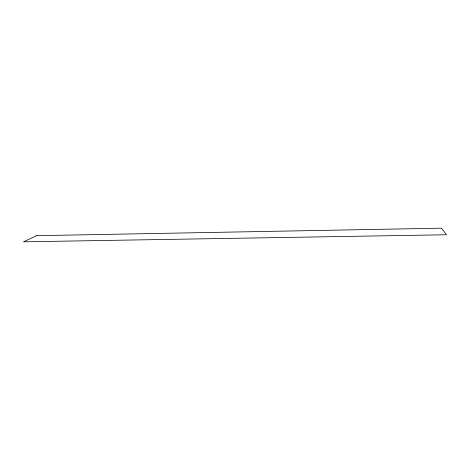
<?xml version="1.0" encoding="UTF-8"?>
<svg xmlns="http://www.w3.org/2000/svg" width="470" height="470" viewBox="0 0 470 470"><rect width="100%" height="100%" fill="white"/><g stroke="black" fill="none" stroke-linecap="round" stroke-linejoin="round"><path stroke-width="0.7" d="M36.543 235.687L23.5 241.821L446.5 234.765L441.524 228.179L36.543 235.687"/></g></svg>
